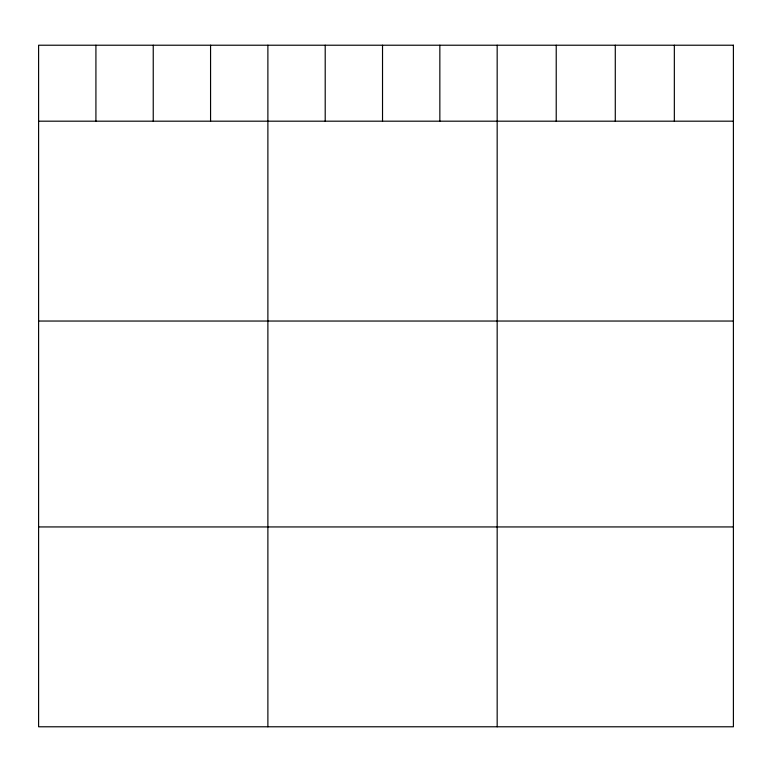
<?xml version="1.0" encoding="UTF-8"?>
<svg xmlns="http://www.w3.org/2000/svg" width="772" height="772" viewBox="0 0 772 772"><rect width="100%" height="100%" fill="white"/><g stroke="black" fill="none" stroke-linecap="round" stroke-linejoin="round"><path stroke-width="1.16" d="M38.6 121.185L733.4 121.185M38.6 321.036L733.4 321.036M38.6 526.938L733.4 526.938M674.342 45.22L674.342 121.185M615.284 45.22L615.284 121.185M556.226 45.22L556.226 121.185M497.168 45.22L497.168 726.78M439.847 45.22L439.847 121.185M382.526 45.22L382.526 121.185M325.205 45.22L325.205 121.185M267.884 45.22L267.884 726.78M210.563 45.22L210.563 121.185M153.242 45.22L153.242 121.185M95.921 45.22L95.921 121.185M733.4 45.22L38.6 45.22L38.6 726.78L733.4 726.78L733.4 45.22"/></g></svg>
